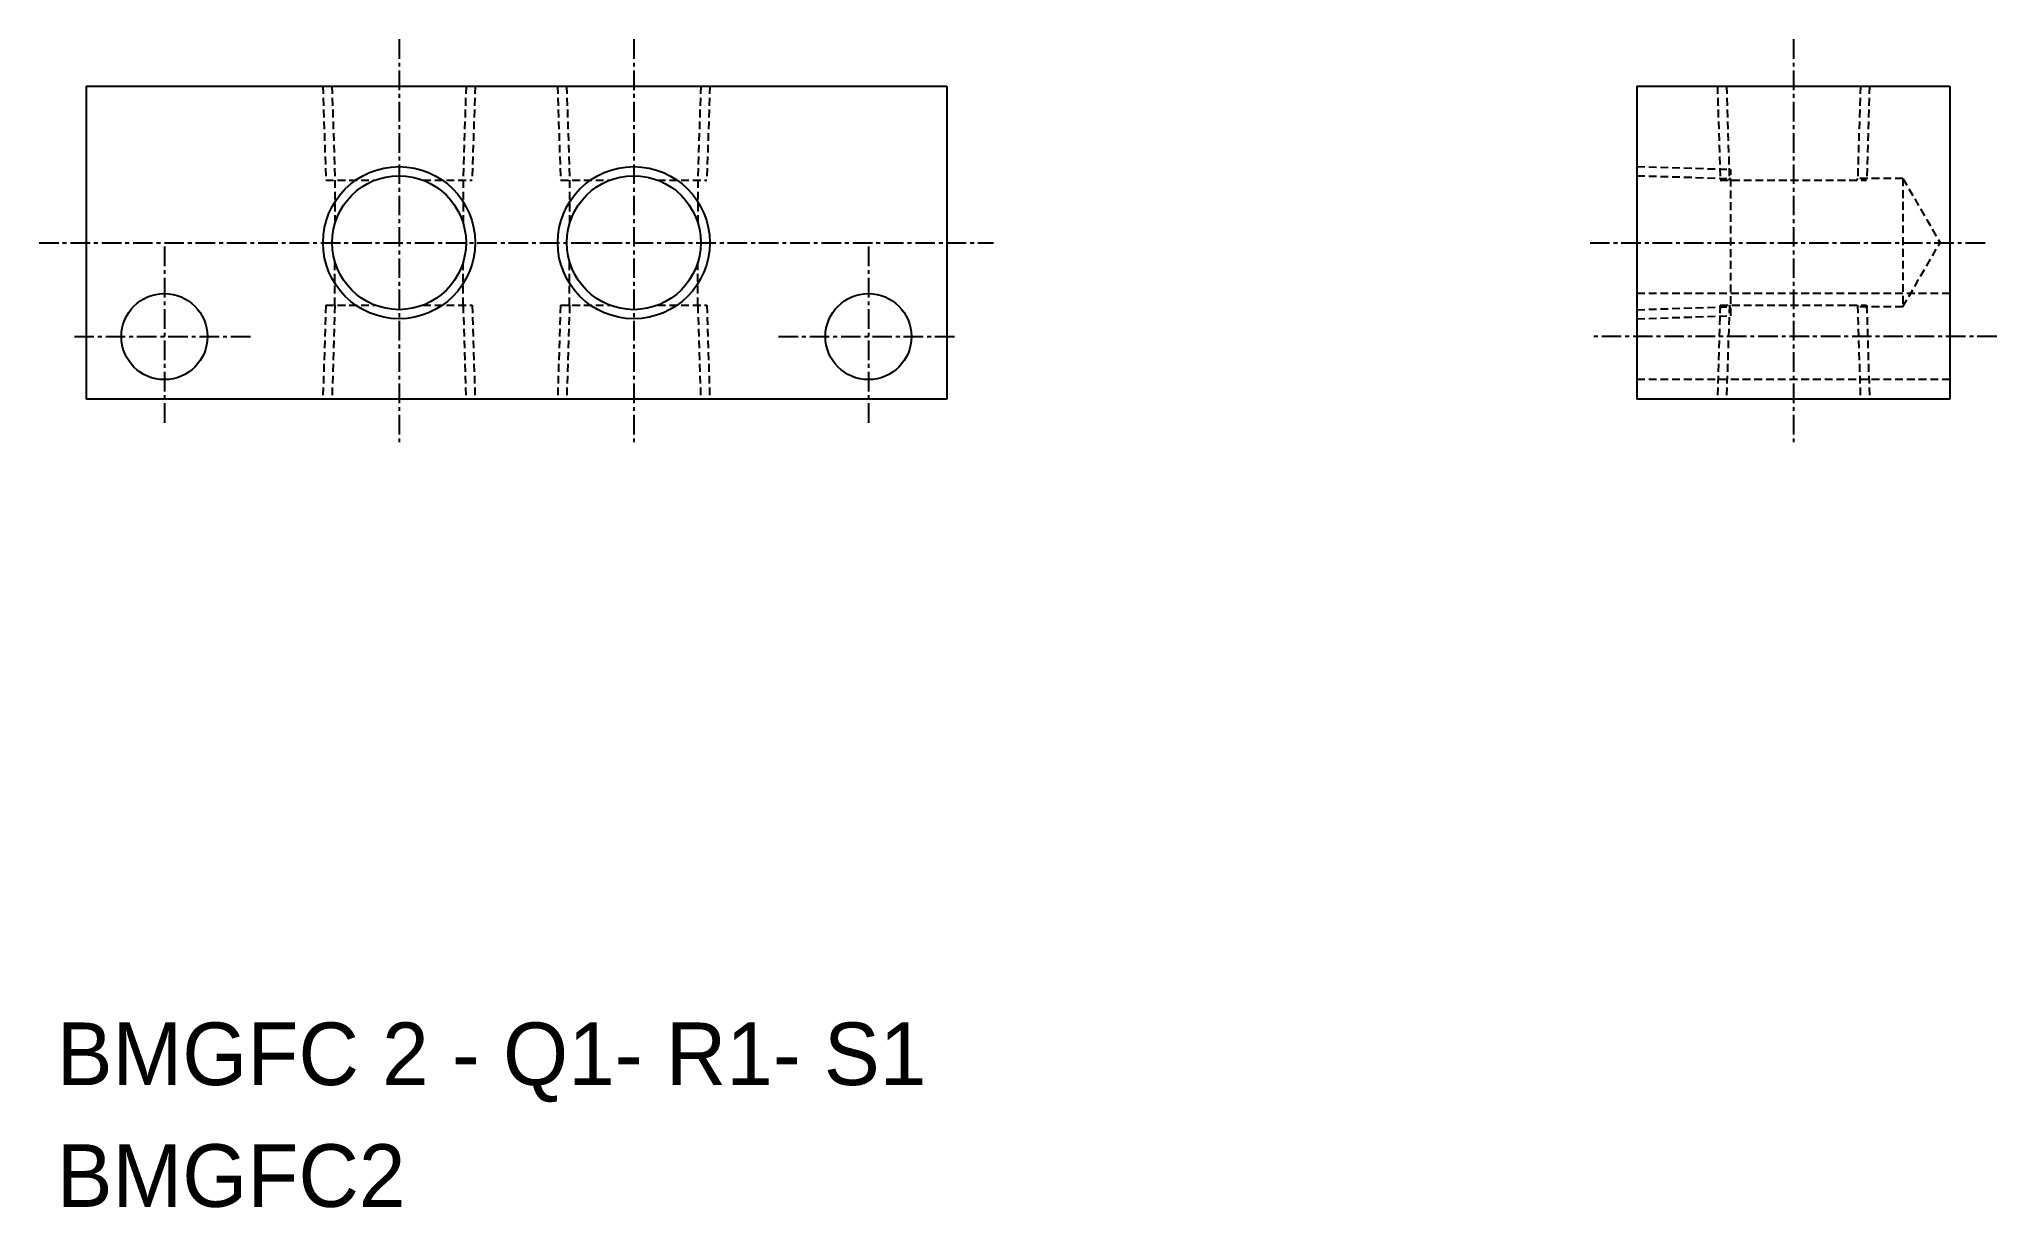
# Model space of a CAD drawing. Extents: x 3463 to 3588, y 10584 to 10659.
import ezdxf

# ---------------------------------------------------------------- set-up
doc = ezdxf.new("R2010")
doc.units = 0
doc.linetypes.add('CENTER', pattern=[2, 1.25, -0.25, 0.25, -0.25])
doc.linetypes.add('DASHED', pattern=[0.75, 0.5, -0.25])
doc.layers.get('0').update_dxf_attribs({"linetype": 'CONTINUOUS'})
doc.layers.add('CENTER', color=1, linetype='CENTER')

msp = doc.modelspace()

# ---------------------------------------------------------------- linework, layer by layer
at = {"color": 7, "linetype": 'CONTINUOUS'}
for p, q in [((3465.8, 10656.05), (3520.8, 10656.05)), ((3465.8, 10656.05), (3465.8, 10636.05)), ((3520.8, 10656.05), (3520.8, 10636.05)), ((3564.92, 10656.05), (3564.92, 10636.05)), ((3564.92, 10656.05), (3584.92, 10656.05)), ((3584.92, 10656.05), (3584.92, 10636.05)), ((3520.8, 10636.05), (3465.8, 10636.05)), ((3584.92, 10636.05), (3564.92, 10636.05))]:
    msp.add_line(p, q, dxfattribs=at)
at = {"color": 3, "linetype": 'DASHED'}
for p, q in [((3480.93, 10656.05), (3481.12, 10650.05)), ((3481.51, 10656.05), (3481.7, 10650.05)), ((3490.08, 10656.05), (3489.89, 10650.05)), ((3490.66, 10656.05), (3490.47, 10650.05)), ((3495.93, 10656.05), (3496.12, 10650.05)), ((3496.51, 10656.05), (3496.7, 10650.05)), ((3505.08, 10656.05), (3504.89, 10650.05)), ((3505.66, 10656.05), (3505.47, 10650.05)), ((3570.06, 10656.05), (3570.24, 10650.05)), ((3570.64, 10656.05), (3570.83, 10650.05)), ((3579.2, 10656.05), (3579.02, 10650.05)), ((3579.78, 10656.05), (3579.6, 10650.05)), ((3564.92, 10650.92), (3570.92, 10650.73)), ((3570.92, 10641.38), (3570.92, 10650.73)), ((3481.12, 10650.05), (3484.27, 10650.05)), ((3481.7, 10650.05), (3481.7, 10647.31)), ((3487.33, 10650.05), (3490.47, 10650.05)), ((3489.89, 10650.05), (3489.89, 10647.31)), ((3496.12, 10650.05), (3499.27, 10650.05)), ((3496.7, 10650.05), (3496.7, 10647.31)), ((3502.33, 10650.05), (3505.47, 10650.05)), ((3504.89, 10650.05), (3504.89, 10647.31)), ((3564.92, 10650.33), (3570.92, 10650.15)), ((3570.24, 10650.05), (3579.6, 10650.05)), ((3570.83, 10650.15), (3570.92, 10650.15)), ((3570.83, 10650.05), (3570.83, 10650.15)), ((3581.92, 10650.15), (3579.02, 10650.15)), ((3579.02, 10650.05), (3579.02, 10650.15)), ((3581.92, 10650.15), (3581.92, 10641.96)), ((3581.92, 10650.15), (3584.29, 10646.05)), ((3581.92, 10641.96), (3584.29, 10646.05)), ((3481.7, 10642.05), (3481.7, 10644.8)), ((3489.89, 10642.05), (3489.89, 10644.8)), ((3496.7, 10642.05), (3496.7, 10644.8)), ((3504.89, 10642.05), (3504.89, 10644.8)), ((3481.12, 10642.05), (3480.93, 10636.05)), ((3481.12, 10642.05), (3484.27, 10642.05)), ((3481.7, 10642.05), (3481.51, 10636.05)), ((3487.33, 10642.05), (3490.47, 10642.05)), ((3489.89, 10642.05), (3490.08, 10636.05)), ((3490.47, 10642.05), (3490.66, 10636.05)), ((3496.12, 10642.05), (3495.93, 10636.05)), ((3496.12, 10642.05), (3499.27, 10642.05)), ((3496.7, 10642.05), (3496.51, 10636.05)), ((3502.33, 10642.05), (3505.47, 10642.05)), ((3504.89, 10642.05), (3505.08, 10636.05)), ((3505.47, 10642.05), (3505.66, 10636.05)), ((3584.92, 10642.8), (3564.92, 10642.8)), ((3564.92, 10641.77), (3570.92, 10641.96)), ((3570.24, 10642.05), (3570.06, 10636.05)), ((3570.24, 10642.05), (3579.6, 10642.05)), ((3570.83, 10642.05), (3570.64, 10636.05)), ((3570.83, 10642.05), (3570.83, 10641.96)), ((3570.83, 10641.96), (3570.92, 10641.96)), ((3579.02, 10642.05), (3579.2, 10636.05)), ((3579.02, 10642.05), (3579.02, 10641.96)), ((3581.92, 10641.96), (3579.02, 10641.96)), ((3579.6, 10642.05), (3579.78, 10636.05)), ((3564.92, 10641.19), (3570.92, 10641.38)), ((3584.92, 10637.3), (3564.92, 10637.3))]:
    msp.add_line(p, q, dxfattribs=at)
at = {"color": 3, "linetype": 'CONTINUOUS'}
for centre in [(3485.8, 10646.05), (3500.8, 10646.05)]:
    msp.add_circle(centre, 4.86, dxfattribs=at)
at = {"color": 7, "linetype": 'CONTINUOUS'}
for centre, radius in [((3485.8, 10646.05), 4.28), ((3500.8, 10646.05), 4.28), ((3470.8, 10640.05), 2.75), ((3515.8, 10640.05), 2.75)]:
    msp.add_circle(centre, radius, dxfattribs=at)
at = {"layer": 'CENTER'}
for p, q in [((3485.8, 10659.05), (3485.8, 10633.05)), ((3500.8, 10659.05), (3500.8, 10633.05)), ((3574.92, 10659.05), (3574.92, 10633.05)), ((3462.8, 10646.05), (3523.8, 10646.05)), ((3470.8, 10645.8), (3470.8, 10634.3)), ((3515.8, 10645.8), (3515.8, 10634.3)), ((3561.92, 10646.05), (3587.29, 10646.05)), ((3465.05, 10640.05), (3476.55, 10640.05)), ((3510.05, 10640.05), (3521.55, 10640.05)), ((3587.92, 10640.05), (3561.92, 10640.05))]:
    msp.add_line(p, q, dxfattribs=at)

# ---------------------------------------------------------------- texts
at = {"color": 7, "linetype": 'CONTINUOUS'}
for s, p in [('BMGFC 2 - Q1- R1- S1', (3463.92, 10592.23)), ('BMGFC2', (3463.92, 10584.45))]:
    msp.add_text(s, height=4, dxfattribs=at).set_placement(p)

doc.saveas('drawing.dxf')
